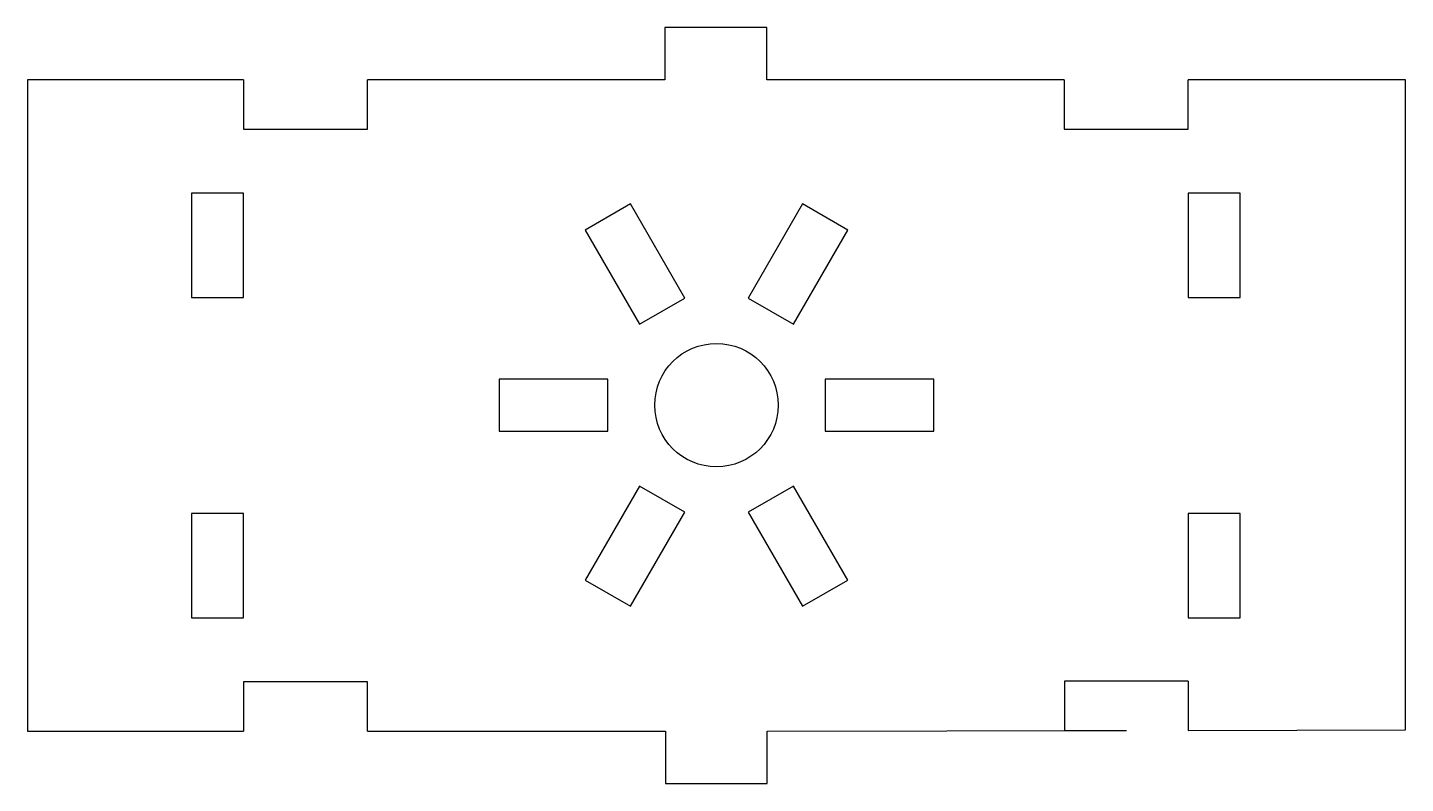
# Model space of a CAD drawing. Header units: millimetres. Extents: x 3060.4 to 3140.9, y 1681.5 to 1725.7.
import ezdxf

# ---------------------------------------------------------------- set-up
doc = ezdxf.new("R2010")
doc.units = ezdxf.units.MM

msp = doc.modelspace()

# ---------------------------------------------------------------- linework, layer by layer
at = {"color": 254, "true_color": 0xcad1ee, "extrusion": (-3.77686e-08, -6.12113e-17, -1)}
for p, q in [((3097.609, 1725.659, 2.603), (3097.609, 1722.611, 2.603)), ((3103.576, 1725.659, 2.603), (3097.609, 1725.659, 2.603)), ((3103.576, 1722.611, 2.603), (3103.576, 1725.659, 2.603)), ((3060.358, 1722.611, 2.603), (3060.358, 1684.511, 2.603)), ((3072.99, 1722.611, 2.603), (3060.358, 1722.611, 2.603)), ((3072.99, 1722.611, 2.603), (3072.99, 1719.727, 2.603)), ((3080.222, 1719.727, 2.603), (3080.222, 1722.611, 2.603)), ((3097.609, 1722.611, 2.603), (3080.222, 1722.611, 2.603)), ((3120.963, 1722.611, 2.603), (3103.576, 1722.611, 2.603)), ((3120.963, 1722.611, 2.603), (3120.963, 1719.727, 2.603)), ((3128.195, 1719.727, 2.603), (3128.195, 1722.611, 2.603)), ((3140.904, 1722.611, 2.603), (3128.195, 1722.611, 2.603)), ((3140.904, 1684.596, 2.603), (3140.904, 1722.611, 2.603)), ((3072.99, 1719.727, 2.603), (3080.222, 1719.727, 2.603)), ((3120.963, 1719.727, 2.603), (3128.195, 1719.727, 2.603)), ((3072.99, 1715.968, 2.603), (3069.942, 1715.968, 2.603)), ((3069.942, 1715.968, 2.603), (3069.942, 1709.884, 2.603)), ((3072.99, 1709.884, 2.603), (3072.99, 1715.968, 2.603)), ((3131.243, 1715.968, 2.603), (3128.195, 1715.968, 2.603)), ((3128.195, 1715.968, 2.603), (3128.195, 1709.884, 2.603)), ((3131.243, 1709.884, 2.603), (3131.243, 1715.968, 2.603)), ((3095.601, 1715.343, 2.603), (3092.961, 1713.819, 2.603)), ((3098.776, 1709.843, 2.603), (3095.601, 1715.343, 2.603)), ((3105.661, 1715.343, 2.603), (3102.486, 1709.843, 2.603)), ((3108.301, 1713.819, 2.603), (3105.661, 1715.343, 2.603)), ((3092.961, 1713.819, 2.603), (3096.136, 1708.319, 2.603)), ((3105.126, 1708.319, 2.603), (3108.301, 1713.819, 2.603)), ((3069.942, 1709.884, 2.603), (3072.99, 1709.884, 2.603)), ((3096.136, 1708.319, 2.603), (3098.776, 1709.843, 2.603)), ((3102.486, 1709.843, 2.603), (3105.126, 1708.319, 2.603)), ((3128.195, 1709.884, 2.603), (3131.243, 1709.884, 2.603)), ((3094.281, 1705.106, 2.603), (3087.931, 1705.106, 2.603)), ((3087.931, 1705.106, 2.603), (3087.931, 1702.058, 2.603)), ((3094.281, 1702.058, 2.603), (3094.281, 1705.106, 2.603)), ((3106.981, 1705.106, 2.603), (3106.981, 1702.058, 2.603)), ((3113.331, 1705.106, 2.603), (3106.981, 1705.106, 2.603)), ((3113.331, 1702.058, 2.603), (3113.331, 1705.106, 2.603)), ((3087.931, 1702.058, 2.603), (3094.281, 1702.058, 2.603)), ((3106.981, 1702.058, 2.603), (3113.331, 1702.058, 2.603)), ((3096.136, 1698.845, 2.603), (3092.961, 1693.346, 2.603)), ((3098.776, 1697.321, 2.603), (3096.136, 1698.845, 2.603)), ((3105.126, 1698.845, 2.603), (3102.486, 1697.321, 2.603)), ((3108.301, 1693.346, 2.603), (3105.126, 1698.845, 2.603)), ((3069.942, 1697.238, 2.603), (3069.942, 1691.154, 2.603)), ((3072.99, 1697.238, 2.603), (3069.942, 1697.238, 2.603)), ((3072.99, 1691.154, 2.603), (3072.99, 1697.238, 2.603)), ((3095.601, 1691.822, 2.603), (3098.776, 1697.321, 2.603)), ((3102.486, 1697.321, 2.603), (3105.661, 1691.822, 2.603)), ((3131.243, 1697.238, 2.603), (3128.195, 1697.238, 2.603)), ((3128.195, 1697.238, 2.603), (3128.195, 1691.154, 2.603)), ((3131.243, 1691.154, 2.603), (3131.243, 1697.238, 2.603)), ((3092.961, 1693.346, 2.603), (3095.601, 1691.822, 2.603)), ((3105.661, 1691.822, 2.603), (3108.301, 1693.346, 2.603)), ((3069.942, 1691.154, 2.603), (3072.99, 1691.154, 2.603)), ((3128.195, 1691.154, 2.603), (3131.243, 1691.154, 2.603)), ((3128.206, 1687.443, 2.603), (3120.975, 1687.443, 2.603)), ((3120.975, 1687.443, 2.603), (3120.975, 1684.559, 2.603)), ((3128.206, 1687.443, 2.603), (3128.206, 1684.567, 2.603)), ((3072.99, 1687.395, 2.603), (3072.99, 1684.511, 2.603)), ((3080.222, 1687.395, 2.603), (3072.99, 1687.395, 2.603)), ((3080.222, 1684.511, 2.603), (3080.222, 1687.395, 2.603)), ((3060.358, 1684.511, 2.603), (3072.99, 1684.511, 2.603)), ((3080.222, 1684.511, 2.603), (3097.646, 1684.511, 2.603)), ((3097.646, 1684.511, 2.603), (3097.646, 1681.463, 2.603)), ((3103.601, 1684.51, 2.603), (3124.591, 1684.559, 2.603)), ((3103.601, 1681.463, 2.603), (3103.601, 1684.51, 2.603)), ((3120.975, 1684.559, 2.603), (3124.591, 1684.559, 2.603)), ((3128.206, 1684.567, 2.603), (3140.904, 1684.596, 2.603)), ((3097.646, 1681.463, 2.603), (3103.601, 1681.463, 2.603))]:
    msp.add_line(p, q, dxfattribs=at)
for start, end in [(0, 180), (180, 0)]:
    msp.add_arc((-3100.631, 1703.582, -2.603), 3.607, start, end, dxfattribs=at)

doc.saveas('drawing.dxf')
